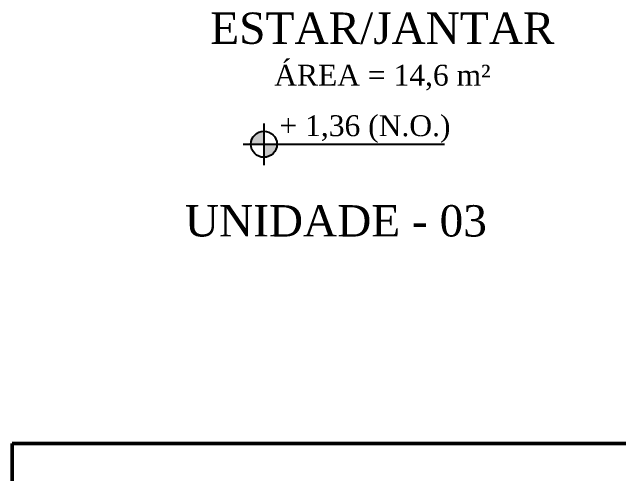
# Model space of a CAD drawing. Header units: centimetres. Extents: x -48696 to 156237, y -5617 to 29024.
# Drawn here: x -45257.1 to -45024.5, y 11504.4 to 11681.2 of the extents above; entities that cross this region are included whole.
import ezdxf

# ---------------------------------------------------------------- set-up
doc = ezdxf.new("R2010")
doc.units = ezdxf.units.CM
for name, color, linetype in [('Hachuria - Moveis', 1, 'Continuous'), ('PN010', 1, 'Continuous'), ('Portas-Cotas', 2, 'Continuous'), ('Texto', 2, 'Continuous')]:
    doc.layers.add(name, color=color, linetype=linetype)
doc.layers.add('Parede Baixa', color=5, linetype='Continuous', lineweight=50)
doc.layers.add('Portas - Janelas', color=2, linetype='Continuous', lineweight=20)
doc.styles.add('Valéria', font='romantic.ttf', dxfattribs={"height": 10})

msp = doc.modelspace()

# ---------------------------------------------------------------- hatches: boundary and pattern name
at = {"layer": 'Portas - Janelas'}
h = msp.add_hatch(color=256, dxfattribs=at)
edge = h.paths.add_edge_path()
edge.add_arc((-45160.60035, 11630.58178), 5, 90, 180)
edge.add_line((-45165.60035, 11630.58178), (-45160.60035, 11630.58178))
edge.add_line((-45160.60035, 11630.58178), (-45160.60035, 11635.58178))
edge = h.paths.add_edge_path()
edge.add_arc((-45160.60035, 11630.58178), 5, 270, 360)
edge.add_line((-45155.60035, 11630.58178), (-45160.60035, 11630.58178))
edge.add_line((-45160.60035, 11630.58178), (-45160.60035, 11625.58178))

# ---------------------------------------------------------------- linework, layer by layer
at = {"layer": 'Hachuria - Moveis'}
msp.add_circle((-45160.60035, 11630.58178), 5, dxfattribs=at)
at = {"layer": 'Parede Baixa'}
for p, q in [((-45257.1168, 11516.01485), (-44861.95743, 11515.89994)), ((-45257.1168, 11500.88109), (-45257.1168, 11516.01485))]:
    msp.add_line(p, q, dxfattribs=at)
at = {"layer": 'PN010'}
for p, q in [((-45160.60035, 11638.58178), (-45160.60035, 11622.58178)), ((-45168.60035, 11630.58178), (-45091.3706, 11630.58178))]:
    msp.add_line(p, q, dxfattribs=at)

# ---------------------------------------------------------------- texts
at = {"layer": 'Portas-Cotas', "insert": (-45115.1885, 11681.0375), "char_height": 12, "width": 112.4201183, "attachment_point": 2, "style": 'Valéria'}
msp.add_mtext('ESTAR/JANTAR\\P{\\H0.6667x;ÁREA = 14,6 m²}', dxfattribs=at)
at = {"layer": 'Portas-Cotas', "insert": (-45133.02241, 11607.26153), "char_height": 12, "attachment_point": 2, "style": 'Valéria'}
msp.add_mtext('{\\C12;UNIDADE - 03}', dxfattribs=at)
at = {"layer": 'Texto', "insert": (-45154.63687, 11641.68829), "char_height": 8, "attachment_point": 1, "style": 'Valéria'}
msp.add_mtext('+ 1,36 (N.O.)', dxfattribs=at)

doc.saveas('drawing.dxf')
